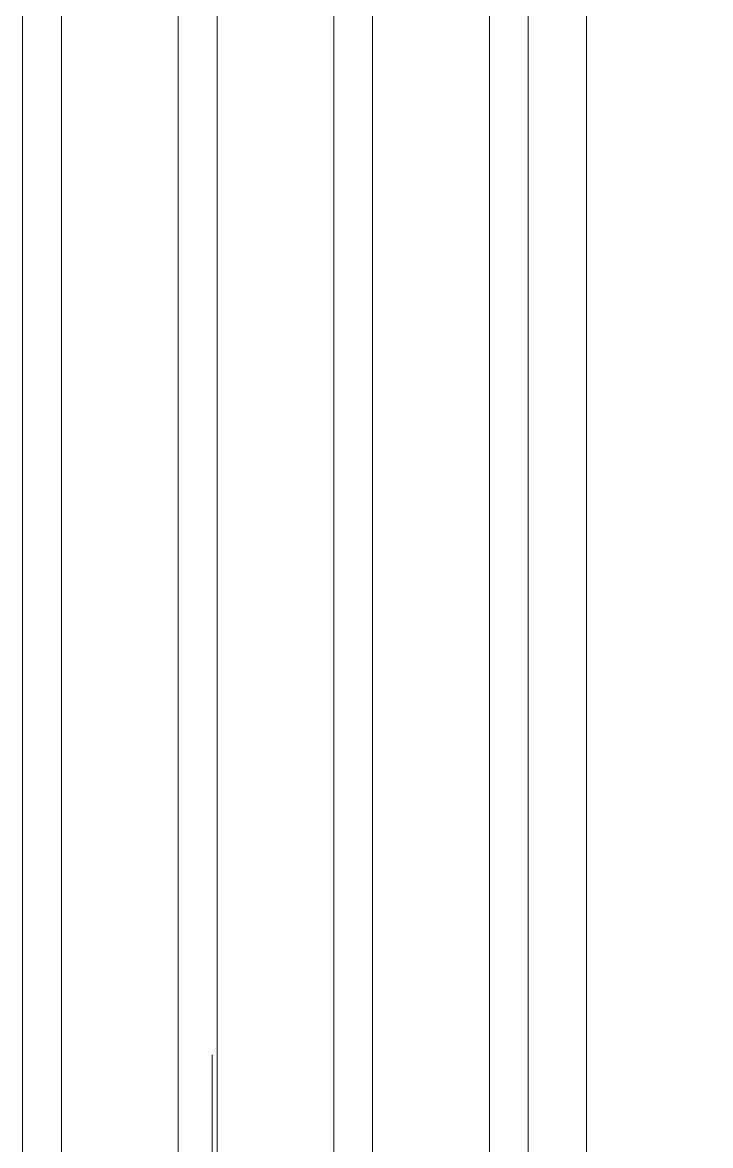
# Model space of a CAD drawing. Header units: millimetres. Extents: x -29311 to -3405, y 28913 to 42880.
# Drawn here: x -16740.2 to -16704.9, y 39549 to 39606.8 of the extents above; entities that cross this region are included whole.
import ezdxf

# ---------------------------------------------------------------- set-up
doc = ezdxf.new("R2010")
doc.units = ezdxf.units.MM
doc.layers.add('OC-Mutfak Ekipman', color=157, linetype='Continuous', lineweight=0)
doc.layers.add('TES_SU', color=150, linetype='Continuous', lineweight=25)

# ---------------------------------------------------------------- blocks, each defined once
blk = doc.blocks.new('salatabar-150')
at = {"layer": 'OC-Mutfak Ekipman'}
blk.add_line((-17555.303, 32032.881, -1.818), (-17555.303, 32037.881, -1.818), dxfattribs=at)
for points in [[(-17564.053, 32009.686), (-17564.053, 32009.686, -0.414214), (-17565.053, 32010.686), (-17565.053, 32158.686, -0.414214), (-17564.053, 32159.686), (-17564.053, 32159.686, -0.414214), (-17563.053, 32158.686), (-17563.053, 32010.686, -0.414214)], [(-17556.053, 32009.686), (-17556.053, 32009.686, -0.414214), (-17557.053, 32010.686), (-17557.053, 32158.686, -0.414214), (-17556.053, 32159.686), (-17556.053, 32159.686, -0.414214), (-17555.053, 32158.686), (-17555.053, 32010.686, -0.414214)], [(-17548.053, 32009.686), (-17548.053, 32009.686, -0.414214), (-17549.053, 32010.686), (-17549.053, 32158.686, -0.414214), (-17548.053, 32159.686), (-17548.053, 32159.686, -0.414214), (-17547.053, 32158.686), (-17547.053, 32010.686, -0.414214)], [(-17540.053, 32009.686), (-17540.053, 32009.686, -0.414214), (-17541.053, 32010.686), (-17541.053, 32158.686, -0.414214), (-17540.053, 32159.686), (-17540.053, 32159.686, -0.414214), (-17539.053, 32158.686), (-17539.053, 32010.686, -0.414214)]]:
    blk.add_lwpolyline(points, format="xyb", close=True, dxfattribs=at)
blk.add_lwpolyline([(-17466.053, 32009.948), (-17466.053, 32159.948), (-17536.053, 32159.948), (-17536.053, 32009.948)], close=True, dxfattribs=at)

msp = doc.modelspace()

# ---------------------------------------------------------------- block references
at = {"layer": 'TES_SU'}
msp.add_blockref('salatabar-150', (824.83, 7515.77), dxfattribs=at)

doc.saveas('drawing.dxf')
